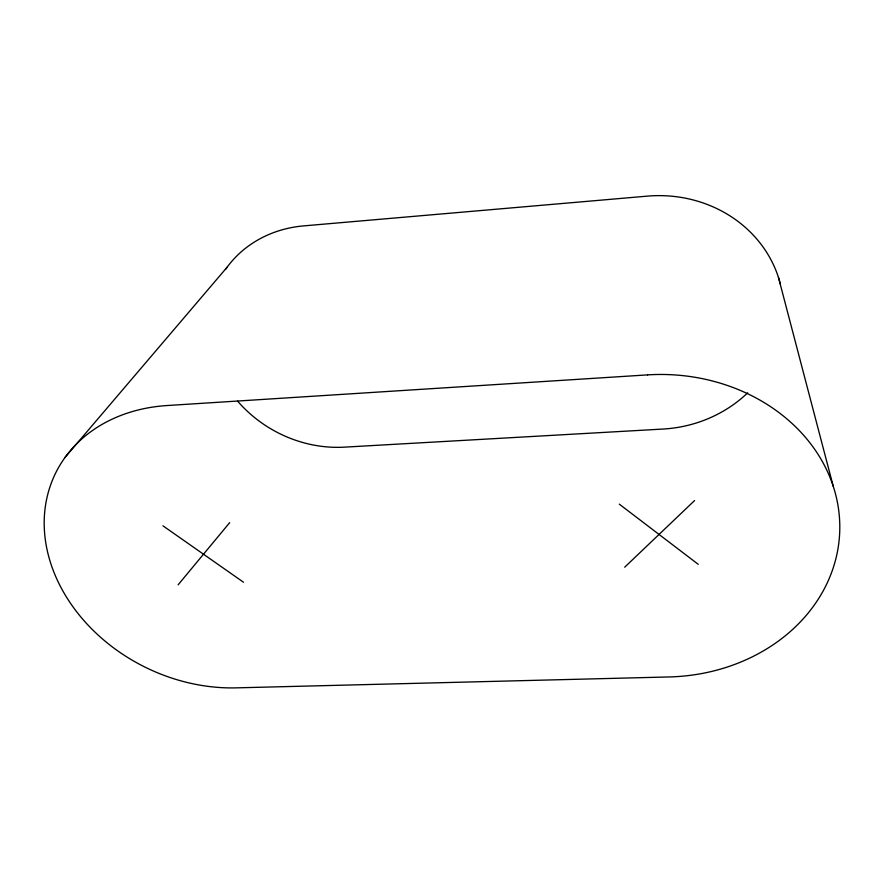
<?xml version="1.0" encoding="UTF-8"?>
<svg xmlns="http://www.w3.org/2000/svg" width="884" height="884" viewBox="0 0 884 884"><rect width="100%" height="100%" fill="white"/><g stroke="black" fill="none" stroke-linecap="round" stroke-linejoin="round"><path stroke-width="1.33" d="M178.137 584.799L229.674 522.654M65.14 457.293L227.055 267.288M624.69 567.208L694.559 500.576M162.965 525.825L243.498 582.224M619.286 504.145L698.238 564.312M778.484 277.51L833.247 486.322M237.641 401.17A120.699 107.583 29.8 0 0 344.417 447.149L663.066 429.049A126.578 116.732 -5.4 0 0 747.676 392.827M225.486 269.487A120.699 107.583 29.8 0 1 303.72 225.884L647.309 196.137A126.578 116.732 -5.4 0 1 780.362 284.029M647.574 374.882L167.131 405.535A166.468 134.666 26.1 0 0 47.946 553.528A166.468 134.666 26.1 0 0 236.205 687.862L669.287 676.945A177.397 151.252 1.6 0 0 839.469 517.858A177.397 151.252 1.6 0 0 647.574 374.882"/></g></svg>
